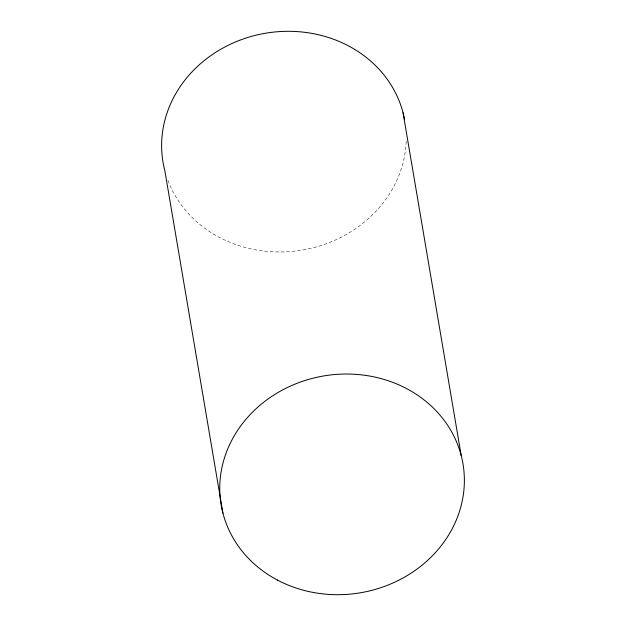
<?xml version="1.0" encoding="UTF-8"?>
<svg xmlns="http://www.w3.org/2000/svg" width="626" height="626" viewBox="0 0 626 626"><rect width="100%" height="100%" fill="white"/><g stroke="black" fill="none" stroke-linecap="round" stroke-linejoin="round"><path stroke-width="0.47" stroke-dasharray="3.13 2.35" d="M406.18 141.304A122.649 109.965 -9.6 0 1 300.644 250.33A122.649 109.965 -9.6 0 1 167.345 178.762"/><path stroke-width="0.94" d="M403.058 112.758L461.19 455.478M222.942 513.242L164.81 170.522A122.649 109.965 -9.6 0 1 259.829 34.32A122.649 109.965 -9.6 0 1 404.521 119.284M277.451 580.083A122.649 109.965 -9.6 0 0 464.312 484.023A122.649 109.965 -9.6 0 0 284.439 388.973A122.649 109.965 -9.6 0 0 277.451 580.083"/></g></svg>
